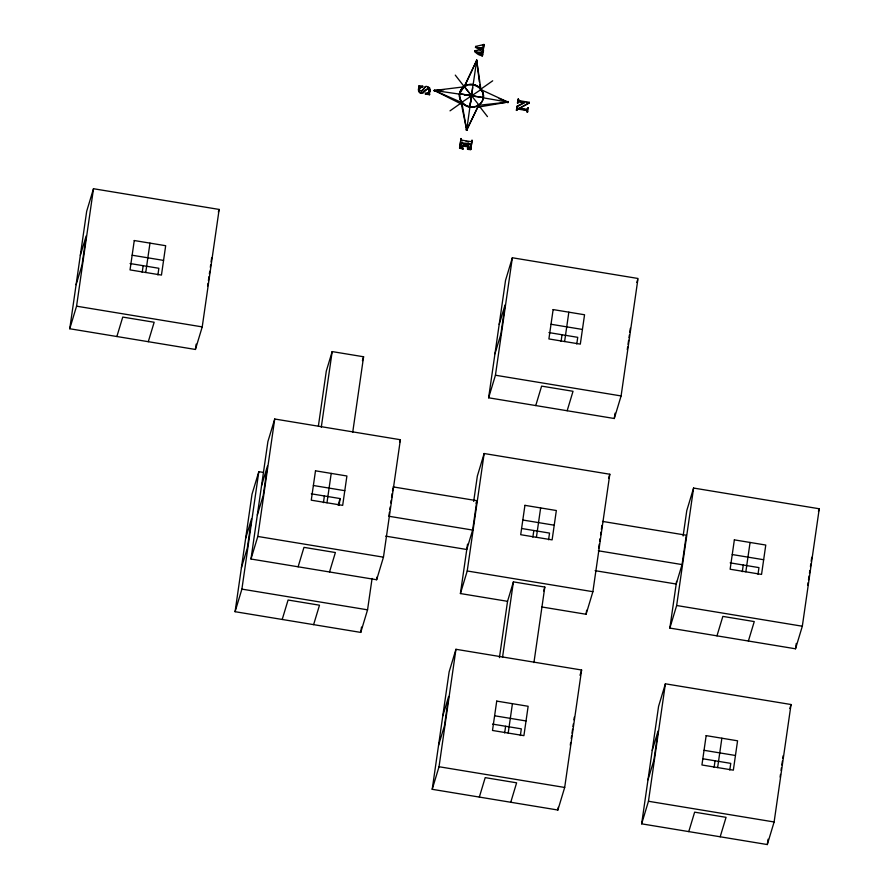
<?xml version="1.0" encoding="UTF-8"?>
<svg xmlns="http://www.w3.org/2000/svg" width="889" height="889" viewBox="0 0 889 889"><rect width="100%" height="100%" fill="white"/><g stroke="black" fill="none" stroke-linecap="round" stroke-linejoin="round"><path stroke-width="1.33" d="M529.255 102.591L518.843 108.647L529.088 103.168L529.299 102.335L519.398 100.668L518.143 99.101L517.487 103.102L519.132 101.302L524.743 102.168L517.131 106.147L516.431 110.392L518.154 108.514L526.721 110.014L527.699 111.647L527.221 112.17L527.01 110.914L525.81 110.369L517.987 109.08L516.998 109.736M418.597 89.044C419.43 101.046 431.754 79.932 428.765 92.489A4.034 3.745 16.8 0 1 427.042 93.534L425.364 94.045L429.554 94.745L429.22 93.001L430.032 91.389M430.098 91.056L429.631 87.744L426.331 86.333A3.145 2.923 16.8 0 0 424.864 86.966C422.675 94.556 415.007 88.567 422.564 87.122L422.786 86.244L419.075 85.711L419.552 87.166L419.075 85.711M460.835 144.196C459.28 147.552 467.681 149.819 459.735 147.496L461.024 138.54L461.469 139.884L462.713 140.306L470.937 141.629L471.637 141.107M466.981 127.527L466.681 130.116L478.793 104.913L464.214 86.455A12.079 11.224 21.7 0 0 459.602 93.723L459.469 94.145M69.753 328.752L86.678 211.293L93.489 188.724L219.15 209.437L202.225 326.896L195.413 349.466L69.753 328.752L76.565 306.183L93.489 188.724M142.196 272.367L143.162 265.689M145.74 272.49L149.974 243.119M157.909 274.957L158.864 268.278L130.072 263.533M195.413 349.466L196.18 344.121M207.626 285.969L208.015 283.302M208.404 280.635L208.982 276.623M209.36 273.956L209.748 271.289M210.326 267.278L210.704 264.611M211.093 261.944L211.671 257.943M372.08 578.428L367.557 609.832L360.745 632.412L235.085 611.699L252.009 494.24L258.821 471.67L262.922 472.348M235.085 611.699L241.897 589.118L258.821 471.67M250.987 559.025L267.9 441.577L274.723 419.008L400.383 439.722L383.459 557.17L376.647 579.739L250.987 559.025L257.799 536.456L274.723 419.008M318.395 425.987L326.307 371.035L332.175 351.588L363.59 356.767L352.711 432.332M321.296 427.153L332.175 351.588M323.429 502.652L324.385 495.973M326.974 502.774L331.208 473.404M339.131 505.241L340.098 498.562L311.294 493.817M418.863 86.511L422.564 87.122M422.786 86.244C420.93 86.422 417.508 89.056 419.752 91.311M419.352 87.278C416.619 89.967 419.864 94.99 423.297 92.945C424.786 91.256 428.72 86.111 429.52 91L428.943 91.923A4.034 3.745 16.8 0 1 427.209 92.967L425.542 93.478L429.765 93.89M429.554 94.745L429.22 93.001M360.745 632.412L361.512 627.067M376.647 579.739L377.025 577.072M389.438 512.253L388.86 516.253L472.637 530.066L476.86 500.696L393.094 486.883M389.815 509.575L390.204 506.908M390.782 502.907L391.171 500.24M391.549 497.562L392.127 493.562M392.516 490.895L392.894 488.228M463.236 148.263L463.013 149.119L459.557 148.074L461.024 138.54M461.324 138.584L461.169 140.262L462.536 140.884M474.87 51.695L475.104 50.684L480.993 49.651L475.715 46.417L484.061 44.494L483.372 48.684L482.949 47.35L478.949 48.017C485.694 48.328 484.649 54.107 478.338 52.251C487.072 54.485 481.293 58.563 474.87 51.695L475.104 50.684M480.827 50.229L475.493 47.384L475.715 46.417M471.592 141.229L472.115 140.362L470.692 149.619C463.369 149.385 472.604 148.496 470.903 144.218C466.369 141.884 464.414 144.707 468.692 146.107L468.481 146.963L462.669 146.007L464.325 145.585M465.403 144.463L462.847 145.44L468.692 146.107M463.013 149.119L461.047 147.218M466.392 143.473L466.392 145.485L468.481 146.963M467.414 149.074C467.903 147.518 471.237 148.018 470.748 145.285M482.305 56.085L482.783 53.396M482.749 52.996L483.449 48.762M483.372 48.684L484.061 44.494M471.815 140.318L471.47 141.673M470.692 149.619L472.115 140.362M516.431 110.392L517.131 106.147M517.487 103.102L518.143 99.101M527.71 108.736L528.222 107.969L527.521 112.225M527.922 107.925L527.01 109.758M529.088 103.168L529.299 102.335M432.21 789.31L449.134 671.862L455.946 649.292L581.606 670.006L564.682 787.454L557.87 810.023L432.21 789.31L439.022 766.74L455.946 649.292M533.933 662.605L544.824 587.051L513.409 581.873L507.541 601.32L460.413 593.552L467.536 544.168M473.681 501.452L477.337 476.093L484.149 453.523L609.81 474.237L592.885 591.696L586.073 614.266L541.645 606.943M488.617 397.794L505.541 280.335L512.353 257.766L638.013 278.479L621.1 395.938L614.277 418.508L488.617 397.794L495.44 375.225L512.353 257.766M460.413 593.552L467.225 570.982L484.149 453.523M499.418 657.649L507.541 601.32M502.518 657.427L513.409 581.873M504.652 732.936L505.619 726.257M532.867 537.178L533.822 530.5M561.07 341.409L562.026 334.742M508.197 733.058L512.431 703.688M536.411 537.289L540.634 507.93M564.615 341.532L568.838 312.172M520.365 735.525L521.321 728.847L492.528 724.102M548.569 539.767L549.535 533.089L522.043 528.555M576.772 343.999L577.739 337.331L548.935 332.586M557.87 810.023L558.259 807.356M586.073 614.266L586.651 610.265M614.277 418.508L615.055 413.163M570.282 745.204L570.66 742.526M571.238 738.526L571.627 735.859M572.016 733.192L572.594 729.18M572.972 726.513L573.361 723.846M573.938 719.846L574.316 717.167M598.675 548.102L599.253 544.101M599.642 541.434L600.019 538.767M600.597 534.756L600.986 532.089M601.375 529.422L601.942 525.41M627.267 349.677L627.656 347.01M628.034 344.332L628.612 340.331M629.001 337.664L629.379 334.997M629.768 332.319L630.345 328.319M641.647 823.836L658.571 706.377L665.383 683.808L791.043 704.521L774.119 821.981L767.307 844.55L641.647 823.836L648.459 801.267L665.383 683.808M683.119 535.978L686.775 510.619L693.587 488.05L819.247 508.764L802.323 626.223L795.511 648.792L669.85 628.079L676.585 581.362M595.13 570.671L676.196 584.029L682.063 564.582L686.297 535.222L602.52 521.41M669.85 628.079L676.662 605.509L693.587 488.05M714.089 767.451L715.056 760.784M742.293 571.694L743.26 565.026M717.634 767.574L721.868 738.214M745.838 571.816L750.072 542.457M729.802 770.041L730.758 763.373L703.266 758.839M758.006 574.283L758.962 567.615L730.169 562.859M767.307 844.55L768.074 839.216M795.511 648.792L796.277 643.447M780.098 777.053L780.486 774.386M781.064 770.385L781.442 767.707M781.831 765.04L782.409 761.04M782.787 758.373L783.176 755.694M807.723 585.295L808.112 582.628M808.501 579.961L809.068 575.95M809.457 573.283L809.846 570.616M810.424 566.615L810.801 563.937M811.19 561.27L811.768 557.27M472.704 87.667L469.792 107.18M473.104 84.933L476.704 60.363L464.102 86.822L434.421 90.478L461.38 104.069L466.681 130.116L478.671 105.313L507.897 102.102L480.927 89.6L476.704 60.363L464.214 87.122M476.271 63.041L476.704 60.363L479.327 81.755M465.458 144.585L465.78 143.373L461.524 142.74L460.658 146.107M465.78 143.373L464.869 145.352M460.758 144.151L461.347 143.307L465.603 143.94M430.265 90.489L429.043 93.567M433.921 90.4C436.01 89.689 433.332 91.311 434.343 90.945M517.787 103.146L518.965 101.879L524.577 102.735L516.965 106.713M80.332 255.332L86.2 235.896L81.966 265.255L76.098 284.702M116.87 336.52L122.749 317.073L154.164 322.251L148.285 341.698M218.35 212.093L219.15 209.437M245.664 538.278L251.531 518.843L247.298 548.202L241.43 567.649M261.555 485.616L267.433 466.18L263.2 495.54L257.332 514.987M419.464 86.833L419.641 86.266M425.364 94.045L425.587 93.201M282.202 619.466L288.08 600.019L319.495 605.198L313.617 624.645M298.104 566.793L303.971 547.357L335.386 552.536L329.519 571.971M362.423 360.656L363.59 356.767M475.493 47.384L475.659 46.806M338.12 505.108L340.098 498.562M461.38 104.069L461.936 102.213L480.938 89.6M481.782 49.517C481.549 51.14 484.161 48.573 483.194 47.539M480.671 49.584L478.771 48.584L482.949 47.35M482.471 45.772L483.76 44.45M479.204 52.651L482.294 51.64M478.16 52.818L481.549 54.529L482.471 53.351M482.438 52.94L482.571 51.806M472.992 84.944L469.881 106.858A12.079 11.224 16.8 0 1 459.591 93.767L464.214 86.455L471.503 95.69L466.681 130.116L461.847 102.535M481.994 56.04L481.605 54.562L475.037 51.118M459.557 148.074L459.735 147.496M461.347 143.307L461.524 142.74M462.669 146.007L462.88 145.14M467.458 148.785L467.625 148.207M483.283 98.046L483.416 97.601A12.079 11.224 16.8 0 0 477.526 86.211A12.079 11.224 16.8 0 0 464.202 86.477M470.903 144.218L470.737 144.785L466.214 144.04M399.583 442.378L400.383 439.722M518.798 101.068L518.454 99.157M517.987 109.08L518.154 108.514M527.01 110.914L527.188 110.347M528.222 107.969L527.744 108.491M527.221 112.17L527.388 111.603M499.196 324.385L505.063 304.938L500.84 334.297L494.962 353.744M476.082 503.285L476.86 500.696M472.637 530.066L466.758 549.502L385.693 536.145M535.745 405.562L541.612 386.115L573.027 391.293L567.16 410.74M442.789 715.901L448.656 696.454L444.433 725.824L438.555 745.271M479.338 797.077L485.205 777.631L516.62 782.809L510.753 802.256M543.646 590.941L544.824 587.051M636.813 282.458L637.613 279.813M608.609 478.226L609.81 474.237M580.006 675.307L581.606 670.006M652.226 750.427L658.093 730.98L653.86 760.339L647.992 779.786M716.967 635.846L722.846 616.399L754.261 621.578L748.382 641.025M688.764 831.604L694.642 812.157L726.057 817.335L720.179 836.782M818.447 511.419L819.247 508.764M789.843 708.511L791.043 704.521M516.731 110.436L517.165 109.169M419.73 86.6L418.697 88.656M482.038 54.451L482.605 53.973M527.733 108.647L526.066 109.247L519.009 108.08M421.386 91.234L424.698 87.533A3.145 2.923 16.8 0 1 425.175 87.222M450.012 110.847L462.369 102.146M480.338 89.5L492.695 80.799M477.704 107.191L507.897 102.102L499.174 98.601M476.782 60.885L476.782 59.841L476.482 60.83M474.937 51.262L477.293 50.84M443.722 89.8L434.421 90.478L461.824 102.591M526.71 109.847L518.843 108.647M503.874 101.746L507.897 102.102L483.749 97.912M460.28 94.234L434.421 90.478L438.355 91.345M464.358 94.834L483.416 97.601L459.591 93.767L475.704 96.512M526.488 102.468L529.122 102.902M466.18 141.484L468.614 141.884M467.581 148.507L470.859 149.041M132.15 255.221L163.565 260.399M551.013 324.263L582.428 329.441M76.565 306.183L202.225 326.896M495.44 375.225L621.1 395.938M313.384 485.505L344.799 490.684M522.81 520.021L554.225 525.199M732.247 554.547L763.662 559.726M598.297 550.78L682.063 564.582M257.799 536.456L383.459 557.17M467.225 570.982L592.885 591.696M676.662 605.509L802.323 626.223M241.897 589.118L367.557 609.832M494.606 715.778L526.021 720.957M704.044 750.305L735.459 755.483M439.022 766.74L564.682 787.454M648.459 801.267L774.119 821.981M427.876 87.089L428.476 87.378M428.998 87.789L430.143 90.3M455.279 75.12L464.603 87.133M478.149 104.613L487.472 116.626M479.66 84.422L479.982 87.1M483.294 95.101A12.079 11.224 16.8 0 1 473.948 107.202A12.079 11.224 16.8 0 1 459.924 99.001A12.079 11.224 16.8 0 1 466.825 85.466M469.848 84.833A12.079 11.224 16.8 0 1 471.948 84.833M474.015 85.177A12.079 11.224 16.8 0 1 483.116 94.123M507.052 101.957C508.43 104.435 509.097 100.057 507.052 101.957M134.261 240.53L130.038 269.9L161.454 275.079L165.676 245.708L134.261 240.53M315.495 470.814L311.261 500.185L342.676 505.363L346.91 475.993L315.495 470.814M496.729 701.099L492.495 730.469L523.91 735.648L528.144 706.277L496.729 701.099M524.932 505.341L520.698 534.7L552.113 539.879L556.347 510.519L524.932 505.341M553.136 309.583L548.902 338.942L580.317 344.121L584.551 314.762L553.136 309.583M706.155 735.625L701.932 764.985L733.347 770.163L737.57 740.804L706.155 735.625M734.358 539.867L730.136 569.227L761.551 574.405L765.773 545.046L734.358 539.867M466.18 129.905L467.181 130.327L466.18 129.905M461.969 102.124A12.079 11.224 16.8 0 0 482.594 100.413A12.079 11.224 16.8 0 0 469.981 84.388A12.079 11.224 16.8 0 0 461.969 102.124"/></g></svg>
